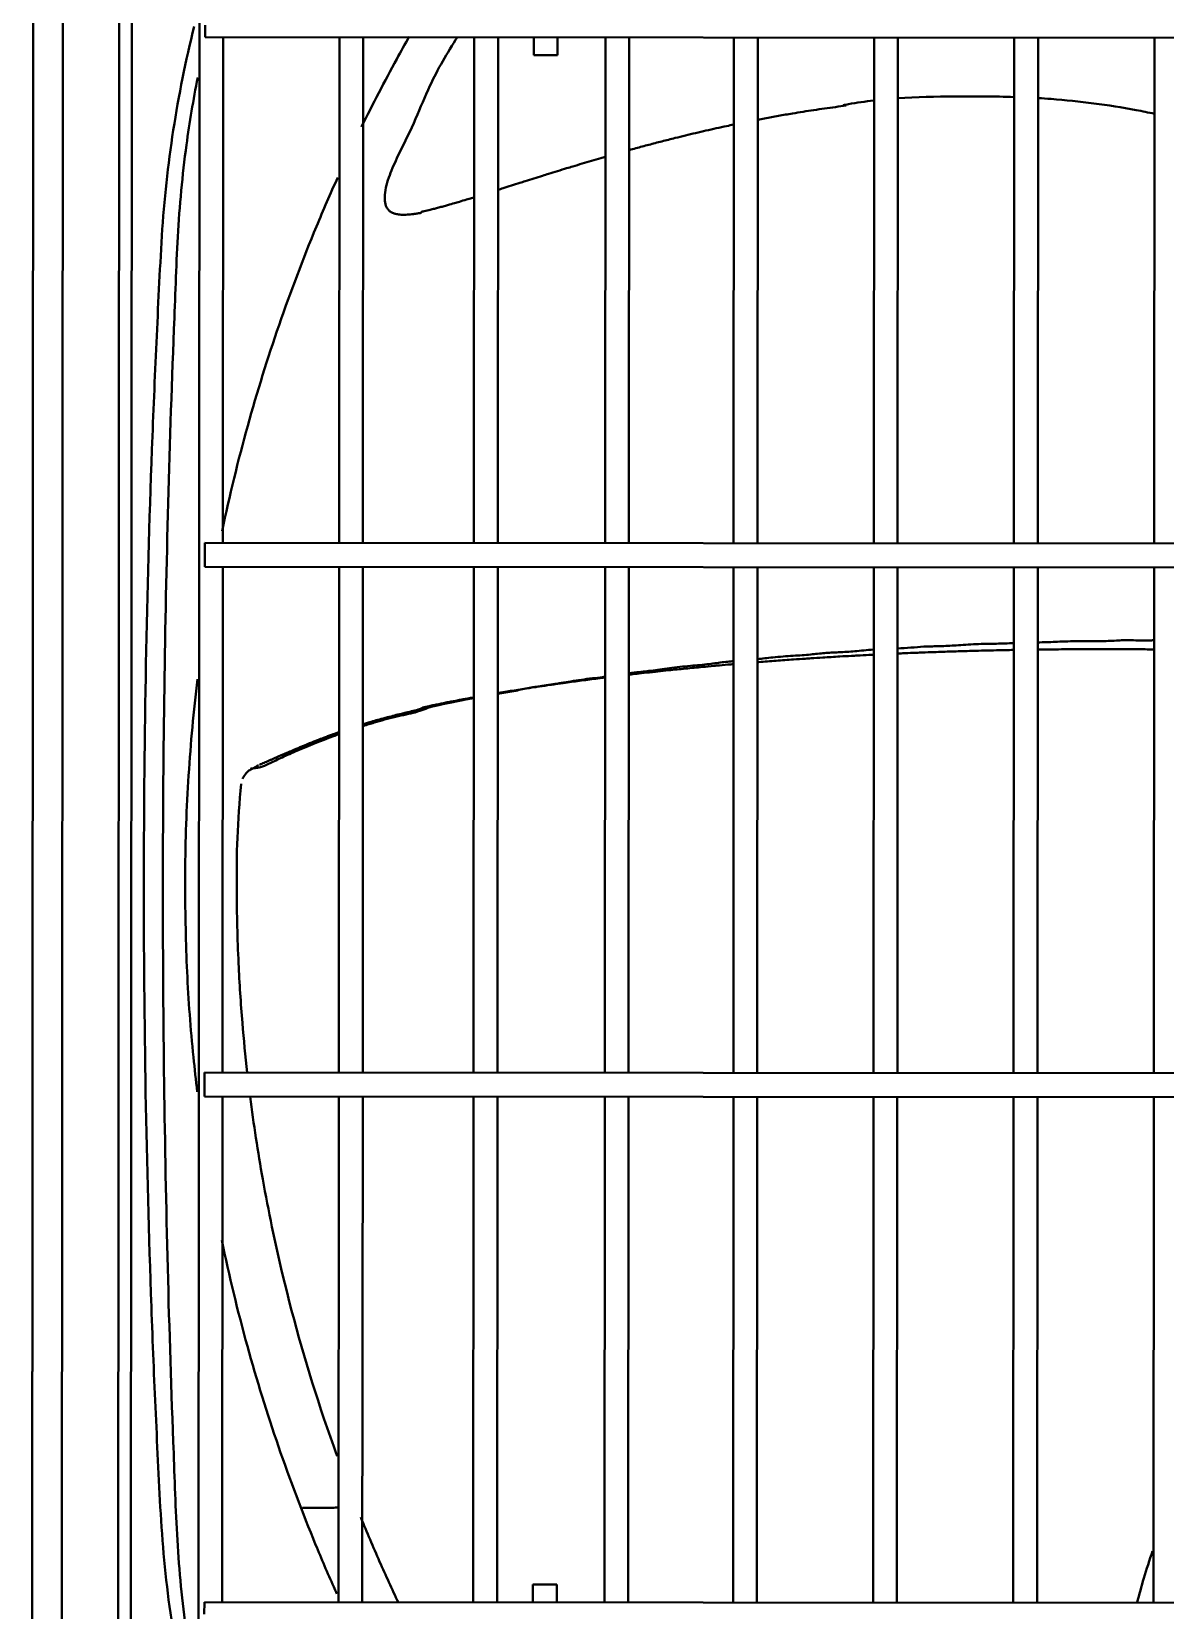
# Model space of a CAD drawing. Extents: x 58467 to 79089, y -33726 to -17391.
# Drawn here: x 72275.25 to 72294.27, y -20826.59 to -20800.13 of the extents above; entities that cross this region are included whole.
import ezdxf

# ---------------------------------------------------------------- set-up
doc = ezdxf.new("R2010")
doc.units = 0
doc.header["$LTSCALE"] = 100
doc.layers.add('+ENTE-ST-DOSEME USTU KONDDRENAJ', color=110, linetype='DOSEMEUSTUKONDENSDRENAJ_LINE', lineweight=40)
doc.linetypes.add('DOSEMEUSTUKONDENSDRENAJ_LINE', pattern='A,300,-40,["CD",Standard,S=15,R=0,X=-35,Y=-7.5],0', length=340)

# ---------------------------------------------------------------- blocks, each defined once
blk = doc.blocks.new('TV KLİMA SANTRALİ')
at = {"color": 3}
for p, q in [((54063.06, -33545.383, -2.269), (54063.102, -33477.332, -2.269)), ((54063.102, -33477.378, -2.269), (54063.06, -33545.383, -2.269)), ((54063.102, -33477.378, -2.269), (54063.06, -33545.383, -2.269)), ((54063.601, -33477.332, -2.269), (54063.56, -33545.384, -2.269)), ((54064.504, -33538.949, -2.269), (54064.534, -33489.893, -2.269)), ((54064.746, -33489.981, -2.269), (54064.716, -33538.797, -2.269)), ((54065.879, -33491.726, -2.269), (54065.851, -33537.118, -2.269)), ((54065.973, -33501.304, -2.269), (54065.973, -33501.104, -2.269)), ((54065.973, -33501.304, -2.269), (54184.335, -33501.376, -2.269)), ((54066.268, -33509.784, -2.269), (54066.273, -33501.304, -2.269)), ((54068.222, -33501.306, -2.269), (54068.217, -33509.785, -2.269)), ((54068.617, -33509.785, -2.269), (54068.622, -33501.306, -2.269)), ((54070.482, -33501.307, -2.269), (54070.476, -33509.786, -2.269)), ((54070.876, -33509.786, -2.269), (54070.881, -33501.307, -2.269)), ((54071.481, -33501.307, -2.269), (54071.481, -33501.607, -2.269)), ((54071.881, -33501.608, -2.269), (54071.881, -33501.308, -2.269)), ((54072.681, -33501.309, -2.269), (54072.676, -33509.787, -2.269)), ((54073.076, -33509.788, -2.269), (54073.081, -33501.309, -2.269)), ((54074.838, -33501.31, -2.269), (54074.832, -33509.789, -2.269)), ((54075.232, -33509.789, -2.269), (54075.238, -33501.31, -2.269)), ((54077.187, -33501.312, -2.269), (54077.182, -33509.79, -2.269)), ((54077.582, -33509.79, -2.269), (54077.587, -33501.312, -2.269)), ((54079.537, -33501.313, -2.269), (54079.532, -33509.792, -2.269)), ((54079.932, -33509.792, -2.269), (54079.937, -33501.313, -2.269)), ((54081.886, -33501.314, -2.269), (54081.881, -33509.793, -2.269)), ((54071.481, -33501.607, -2.269), (54071.881, -33501.608, -2.269)), ((54184.33, -33509.855, -2.269), (54065.967, -33509.783, -2.269)), ((54065.967, -33509.983, -2.269), (54065.967, -33509.783, -2.269)), ((54065.967, -33510.183, -2.269), (54065.967, -33509.983, -2.269)), ((54065.967, -33510.183, -2.269), (54184.33, -33510.255, -2.269)), ((54066.262, -33518.662, -2.269), (54066.267, -33510.183, -2.269)), ((54068.217, -33510.184, -2.269), (54068.212, -33518.663, -2.269)), ((54068.612, -33518.663, -2.269), (54068.617, -33510.184, -2.269)), ((54070.476, -33510.186, -2.269), (54070.471, -33518.664, -2.269)), ((54070.871, -33518.664, -2.269), (54070.876, -33510.186, -2.269)), ((54072.676, -33510.187, -2.269), (54072.67, -33518.665, -2.269)), ((54073.07, -33518.665, -2.269), (54073.076, -33510.188, -2.269)), ((54074.832, -33510.189, -2.269), (54074.827, -33518.666, -2.269)), ((54075.227, -33518.667, -2.269), (54075.232, -33510.189, -2.269)), ((54077.182, -33510.19, -2.269), (54077.177, -33518.668, -2.269)), ((54077.577, -33518.668, -2.269), (54077.582, -33510.19, -2.269)), ((54079.531, -33510.192, -2.269), (54079.526, -33518.669, -2.269)), ((54079.926, -33518.669, -2.269), (54079.931, -33510.192, -2.269)), ((54081.881, -33510.193, -2.269), (54081.876, -33518.671, -2.269)), ((54184.325, -33518.733, -2.269), (54065.962, -33518.661, -2.269)), ((54065.962, -33518.861, -2.269), (54065.962, -33518.661, -2.269)), ((54065.962, -33519.061, -2.269), (54065.962, -33518.861, -2.269)), ((54065.962, -33519.061, -2.269), (54184.325, -33519.133, -2.269)), ((54066.257, -33527.54, -2.269), (54066.262, -33519.061, -2.269)), ((54068.212, -33519.062, -2.269), (54068.206, -33527.541, -2.269)), ((54068.606, -33527.542, -2.269), (54068.612, -33519.062, -2.269)), ((54070.471, -33519.064, -2.269), (54070.466, -33527.542, -2.269)), ((54070.865, -33527.543, -2.269), (54070.871, -33519.064, -2.269)), ((54072.67, -33519.065, -2.269), (54072.665, -33527.544, -2.269)), ((54073.065, -33527.544, -2.269), (54073.07, -33519.065, -2.269)), ((54074.827, -33519.066, -2.269), (54074.822, -33527.545, -2.269)), ((54075.222, -33527.545, -2.269), (54075.227, -33519.067, -2.269)), ((54077.176, -33519.068, -2.269), (54077.171, -33527.546, -2.269)), ((54077.571, -33527.547, -2.269), (54077.576, -33519.068, -2.269)), ((54079.526, -33519.069, -2.269), (54079.521, -33527.548, -2.269)), ((54079.921, -33527.548, -2.269), (54079.926, -33519.069, -2.269)), ((54081.876, -33519.071, -2.269), (54081.871, -33527.549, -2.269)), ((54068.101, -33525.955, -2.269), (54067.602, -33525.955, -2.269)), ((54071.465, -33527.243, -2.269), (54071.465, -33527.543, -2.269)), ((54071.865, -33527.544, -2.269), (54071.865, -33527.244, -2.269)), ((54065.956, -33527.74, -2.269), (54065.957, -33527.54, -2.269)), ((54184.319, -33527.612, -2.269), (54065.957, -33527.54, -2.269))]:
    blk.add_line(p, q, dxfattribs=at)
blk.add_arc((54068.101, -33525.455, -2.269), 0.5, 269.9651, 282.2713, dxfattribs=at)
for points, knots in [([(54064.943, -33515.405, -2.269), (54064.944, -33513.007, -2.269), (54064.989, -33510.612, -2.269), (54065.101, -33507.619, -2.269), (54065.126, -33507.021, -2.269), (54065.182, -33505.826, -2.269), (54065.208, -33505.228, -2.269), (54065.32, -33503.442, -2.269), (54065.501, -33502.273, -2.269), (54065.787, -33501.127, -2.269)], [0, 0, 0, 0, 0.5, 0.5, 0.625, 0.625, 0.75, 0.75, 1, 1, 1, 1]), ([(54068.593, -33502.808, -2.269), (54068.782, -33502.425, -2.269), (54069.045, -33501.918, -2.269), (54069.323, -33501.419, -2.269), (54069.394, -33501.293, -2.269)], [0, 0, 0, 0, 0.747188, 1, 1, 1, 1]), ([(54070.202, -33501.302, -2.269), (54070.03, -33501.568, -2.269), (54069.763, -33502.021, -2.269), (54069.509, -33502.677, -2.269), (54069.266, -33503.16, -2.269), (54069.075, -33503.572, -2.269), (54068.987, -33503.843, -2.269), (54068.977, -33504.045, -2.269), (54069.001, -33504.137, -2.269), (54069.037, -33504.194, -2.269), (54069.082, -33504.238, -2.269), (54069.122, -33504.256, -2.269), (54069.153, -33504.264, -2.269)], [0, 0, 0, 0, 0.285729, 0.472156, 0.665521, 0.767672, 0.867545, 0.908718, 0.944194, 0.959349, 0.972834, 1, 1, 1, 1]), ([(54065.846, -33501.98, -2.269), (54065.772, -33502.355, -2.269), (54065.709, -33502.732, -2.269), (54065.588, -33503.62, -2.269), (54065.54, -33504.133, -2.269), (54065.484, -33505.165, -2.269), (54065.467, -33505.683, -2.269), (54065.407, -33507.236, -2.269), (54065.373, -33508.272, -2.269), (54065.292, -33511.38, -2.269), (54065.263, -33513.452, -2.269), (54065.262, -33515.525, -2.269)], [0, 0, 0, 0, 0.085061, 0.085061, 0.199428, 0.199428, 0.313796, 0.313796, 0.54253, 0.54253, 1, 1, 1, 1]), ([(54076.669, -33502.445, -2.269), (54076.699, -33502.439, -2.269), (54076.868, -33502.407, -2.269), (54077.04, -33502.382, -2.269), (54077.182, -33502.365, -2.269)], [0, 0, 0, 0, 0.174109, 1, 1, 1, 1]), ([(54077.581, -33502.329, -2.269), (54077.9, -33502.307, -2.269), (54078.553, -33502.294, -2.269), (54079.205, -33502.297, -2.269), (54079.537, -33502.308, -2.269)], [0, 0, 0, 0, 0.49152, 1, 1, 1, 1]), ([(54079.937, -33502.326, -2.269), (54080.01, -33502.33, -2.269), (54080.559, -33502.367, -2.269), (54081.212, -33502.452, -2.269), (54081.786, -33502.567, -2.269), (54081.888, -33502.589, -2.269)], [0, 0, 0, 0, 0.111828, 0.842309, 1, 1, 1, 1]), ([(54075.234, -33502.689, -2.269), (54075.234, -33502.689, -2.269), (54075.311, -33502.674, -2.269), (54075.428, -33502.652, -2.269), (54075.623, -33502.617, -2.269), (54075.798, -33502.586, -2.269), (54075.996, -33502.554, -2.269), (54076.175, -33502.527, -2.269), (54076.357, -33502.5, -2.269), (54076.539, -33502.475, -2.269), (54076.661, -33502.459, -2.269), (54076.721, -33502.452, -2.269)], [0, 0, 0, 0, 0.000398, 0.160308, 0.240263, 0.400174, 0.520106, 0.640039, 0.759972, 0.879905, 1, 1, 1, 1]), ([(54073.079, -33503.197, -2.269), (54073.081, -33503.197, -2.269), (54073.118, -33503.187, -2.269), (54073.227, -33503.157, -2.269), (54073.372, -33503.118, -2.269), (54073.555, -33503.07, -2.269), (54073.702, -33503.032, -2.269), (54073.871, -33502.99, -2.269), (54074.022, -33502.953, -2.269), (54074.195, -33502.911, -2.269), (54074.368, -33502.871, -2.269), (54074.541, -33502.832, -2.269), (54074.696, -33502.798, -2.269), (54074.793, -33502.778, -2.269), (54074.832, -33502.769, -2.269)], [0, 0, 0, 0, 0.002684, 0.066908, 0.195355, 0.259579, 0.388026, 0.45225, 0.548585, 0.64492, 0.741256, 0.837591, 0.933927, 1, 1, 1, 1]), ([(54070.878, -33503.864, -2.269), (54070.908, -33503.855, -2.269), (54070.983, -33503.831, -2.269), (54071.104, -33503.792, -2.269), (54071.231, -33503.752, -2.269), (54071.354, -33503.713, -2.269), (54071.482, -33503.673, -2.269), (54071.612, -33503.632, -2.269), (54071.744, -33503.591, -2.269), (54071.878, -33503.549, -2.269), (54072.015, -33503.507, -2.269), (54072.153, -33503.466, -2.269), (54072.291, -33503.424, -2.269), (54072.447, -33503.378, -2.269), (54072.577, -33503.34, -2.269), (54072.654, -33503.317, -2.269), (54072.679, -33503.31, -2.269)], [0, 0, 0, 0, 0.053389, 0.135929, 0.218468, 0.273495, 0.356035, 0.438575, 0.493601, 0.576141, 0.658681, 0.713708, 0.796247, 0.878787, 0.961327, 1, 1, 1, 1]), ([(54066.254, -33509.585, -2.269), (54066.379, -33508.992, -2.269), (54066.802, -33507.258, -2.269), (54067.483, -33505.283, -2.269), (54068.071, -33503.928, -2.269), (54068.194, -33503.655, -2.269)], [0, 0, 0, 0, 0.290837, 0.856482, 1, 1, 1, 1]), ([(54069.14, -33504.26, -2.269), (54069.155, -33504.265, -2.269), (54069.18, -33504.271, -2.269), (54069.211, -33504.276, -2.269), (54069.256, -33504.281, -2.269), (54069.293, -33504.282, -2.269), (54069.337, -33504.281, -2.269), (54069.388, -33504.278, -2.269), (54069.433, -33504.274, -2.269), (54069.493, -33504.266, -2.269), (54069.545, -33504.258, -2.269), (54069.608, -33504.247, -2.269), (54069.578, -33504.235, -2.269), (54069.655, -33504.219, -2.269), (54069.733, -33504.2, -2.269), (54069.814, -33504.18, -2.269), (54069.887, -33504.161, -2.269), (54069.961, -33504.141, -2.269), (54070.049, -33504.117, -2.269), (54070.14, -33504.091, -2.269), (54070.246, -33504.059, -2.269), (54070.341, -33504.031, -2.269), (54070.424, -33504.006, -2.269), (54070.466, -33503.993, -2.269), (54070.479, -33503.989, -2.269)], [0, 0, 0, 0, 0.062879, 0.105521, 0.148163, 0.190805, 0.233447, 0.276089, 0.318731, 0.361373, 0.404015, 0.446657, 0.489299, 0.531941, 0.595904, 0.638546, 0.681188, 0.72383, 0.766472, 0.830435, 0.873077, 0.93704, 0.979682, 1, 1, 1, 1]), ([(54077.181, -33511.57, -2.269), (54077.18, -33511.57, -2.269), (54077.064, -33511.579, -2.269), (54076.866, -33511.599, -2.269), (54076.653, -33511.614, -2.269), (54076.479, -33511.621, -2.269), (54076.316, -33511.629, -2.269), (54076.105, -33511.657, -2.269), (54075.873, -33511.672, -2.269), (54075.655, -33511.685, -2.269), (54075.445, -33511.705, -2.269), (54075.311, -33511.721, -2.269), (54075.228, -33511.731, -2.269)], [0, 0, 0, 0, 0.001003, 0.175577, 0.336729, 0.400183, 0.452324, 0.558124, 0.692378, 0.769859, 0.852982, 1, 1, 1, 1]), ([(54077.17, -33511.656, -2.269), (54077.147, -33511.657, -2.269), (54077.058, -33511.662, -2.269), (54076.938, -33511.668, -2.269), (54076.776, -33511.677, -2.269), (54076.631, -33511.685, -2.269), (54076.47, -33511.695, -2.269), (54076.309, -33511.705, -2.269), (54076.163, -33511.714, -2.269), (54076.002, -33511.725, -2.269), (54075.855, -33511.735, -2.269), (54075.69, -33511.746, -2.269), (54075.544, -33511.757, -2.269), (54075.399, -33511.768, -2.269), (54075.297, -33511.776, -2.269), (54075.243, -33511.78, -2.269), (54075.237, -33511.781, -2.269)], [0, 0, 0, 0, 0.035053, 0.135553, 0.185802, 0.286301, 0.361675, 0.43705, 0.537549, 0.587798, 0.688297, 0.763672, 0.839046, 0.91442, 0.989795, 1, 1, 1, 1]), ([(54079.53, -33511.46, -2.269), (54079.518, -33511.46, -2.269), (54079.41, -33511.468, -2.269), (54079.244, -33511.472, -2.269), (54079.023, -33511.474, -2.269), (54078.784, -33511.483, -2.269), (54078.531, -33511.503, -2.269), (54078.316, -33511.514, -2.269), (54078.144, -33511.516, -2.269), (54077.986, -33511.52, -2.269), (54077.802, -33511.54, -2.269), (54077.655, -33511.547, -2.269), (54077.581, -33511.55, -2.269)], [0, 0, 0, 0, 0.018343, 0.157453, 0.238031, 0.324289, 0.506652, 0.672833, 0.73751, 0.790122, 0.895489, 1, 1, 1, 1]), ([(54079.528, -33511.577, -2.269), (54079.482, -33511.577, -2.269), (54079.403, -33511.579, -2.269), (54079.257, -33511.582, -2.269), (54079.122, -33511.585, -2.269), (54078.952, -33511.589, -2.269), (54078.801, -33511.593, -2.269), (54078.635, -33511.598, -2.269), (54078.488, -33511.602, -2.269), (54078.34, -33511.607, -2.269), (54078.177, -33511.613, -2.269), (54078.029, -33511.618, -2.269), (54077.866, -33511.625, -2.269), (54077.727, -33511.63, -2.269), (54077.621, -33511.635, -2.269), (54077.581, -33511.637, -2.269)], [0, 0, 0, 0, 0.070528, 0.121604, 0.223755, 0.274831, 0.376982, 0.453596, 0.530209, 0.606823, 0.683436, 0.785588, 0.836663, 0.938815, 1, 1, 1, 1]), ([(54081.875, -33511.415, -2.269), (54081.852, -33511.415, -2.269), (54081.727, -33511.418, -2.269), (54081.591, -33511.416, -2.269), (54081.429, -33511.413, -2.269), (54081.346, -33511.414, -2.269), (54081.193, -33511.423, -2.269), (54081.015, -33511.431, -2.269), (54080.798, -33511.427, -2.269), (54080.545, -33511.426, -2.269), (54080.258, -33511.44, -2.269), (54080.057, -33511.448, -2.269), (54079.943, -33511.449, -2.269), (54079.932, -33511.449, -2.269)], [0, 0, 0, 0, 0.038603, 0.211293, 0.242009, 0.269654, 0.324997, 0.458672, 0.537504, 0.623223, 0.806489, 0.981461, 1, 1, 1, 1]), ([(54081.883, -33511.567, -2.269), (54081.876, -33511.567, -2.269), (54081.837, -33511.567, -2.269), (54081.75, -33511.566, -2.269), (54081.62, -33511.565, -2.269), (54081.474, -33511.564, -2.269), (54081.328, -33511.564, -2.269), (54081.181, -33511.564, -2.269), (54081.033, -33511.563, -2.269), (54080.9, -33511.564, -2.269), (54080.749, -33511.564, -2.269), (54080.613, -33511.564, -2.269), (54080.445, -33511.565, -2.269), (54080.312, -33511.566, -2.269), (54080.148, -33511.568, -2.269), (54080.032, -33511.569, -2.269), (54079.95, -33511.57, -2.269), (54079.933, -33511.57, -2.269)], [0, 0, 0, 0, 0.010487, 0.061193, 0.137252, 0.213312, 0.289371, 0.365431, 0.44149, 0.517549, 0.568256, 0.669668, 0.720374, 0.821787, 0.872493, 0.973906, 1, 1, 1, 1]), ([(54074.833, -33511.765, -2.269), (54074.817, -33511.766, -2.269), (54074.765, -33511.77, -2.269), (54074.622, -33511.783, -2.269), (54074.405, -33511.819, -2.269), (54074.15, -33511.838, -2.269), (54073.922, -33511.861, -2.269), (54073.693, -33511.891, -2.269), (54073.464, -33511.924, -2.269), (54073.248, -33511.945, -2.269), (54073.107, -33511.962, -2.269), (54073.075, -33511.966, -2.269)], [0, 0, 0, 0, 0.026625, 0.086224, 0.216151, 0.379674, 0.473035, 0.573734, 0.780901, 0.950937, 1, 1, 1, 1]), ([(54074.833, -33511.814, -2.269), (54074.816, -33511.816, -2.269), (54074.737, -33511.823, -2.269), (54074.626, -33511.832, -2.269), (54074.469, -33511.846, -2.269), (54074.327, -33511.86, -2.269), (54074.169, -33511.875, -2.269), (54074.026, -33511.889, -2.269), (54073.883, -33511.903, -2.269), (54073.728, -33511.919, -2.269), (54073.59, -33511.934, -2.269), (54073.437, -33511.95, -2.269), (54073.3, -33511.966, -2.269), (54073.169, -33511.98, -2.269), (54073.099, -33511.989, -2.269), (54073.075, -33511.991, -2.269)], [0, 0, 0, 0, 0.028017, 0.134196, 0.187285, 0.293464, 0.373098, 0.452732, 0.532366, 0.612, 0.718179, 0.771268, 0.877447, 0.957081, 1, 1, 1, 1]), ([(54065.633, -33515.525, -2.269), (54065.635, -33515.25, -2.269), (54065.64, -33514.702, -2.269), (54065.677, -33513.883, -2.269), (54065.735, -33513.071, -2.269), (54065.795, -33512.467, -2.269), (54065.835, -33512.134, -2.269), (54065.843, -33512.068, -2.269)], [0, 0, 0, 0, 0.238005, 0.47449, 0.709453, 0.942891, 1, 1, 1, 1]), ([(54072.675, -33512.027, -2.269), (54072.662, -33512.029, -2.269), (54072.592, -33512.038, -2.269), (54072.458, -33512.052, -2.269), (54072.208, -33512.084, -2.269), (54071.944, -33512.131, -2.269), (54071.721, -33512.165, -2.269), (54071.536, -33512.191, -2.269), (54071.368, -33512.217, -2.269), (54071.166, -33512.265, -2.269), (54070.99, -33512.293, -2.269), (54070.887, -33512.309, -2.269), (54070.875, -33512.31, -2.269)], [0, 0, 0, 0, 0.0204, 0.107202, 0.200873, 0.403072, 0.589254, 0.661717, 0.721758, 0.842147, 0.982778, 1, 1, 1, 1]), ([(54072.676, -33512.039, -2.269), (54072.636, -33512.044, -2.269), (54072.551, -33512.055, -2.269), (54072.42, -33512.072, -2.269), (54072.283, -33512.09, -2.269), (54072.148, -33512.108, -2.269), (54072, -33512.128, -2.269), (54071.869, -33512.147, -2.269), (54071.723, -33512.167, -2.269), (54071.607, -33512.184, -2.269), (54071.462, -33512.206, -2.269), (54071.333, -33512.226, -2.269), (54071.189, -33512.249, -2.269), (54071.06, -33512.269, -2.269), (54070.955, -33512.287, -2.269), (54070.894, -33512.297, -2.269), (54070.875, -33512.3, -2.269)], [0, 0, 0, 0, 0.063846, 0.137211, 0.210576, 0.283941, 0.357305, 0.455125, 0.504035, 0.601855, 0.650765, 0.748585, 0.821949, 0.895314, 0.968679, 1, 1, 1, 1]), ([(54070.468, -33512.371, -2.269), (54070.465, -33512.372, -2.269), (54070.407, -33512.382, -2.269), (54070.322, -33512.398, -2.269), (54070.185, -33512.424, -2.269), (54070.076, -33512.445, -2.269), (54069.941, -33512.472, -2.269), (54069.833, -33512.494, -2.269), (54069.713, -33512.52, -2.269), (54069.607, -33512.543, -2.269), (54069.578, -33512.569, -2.269), (54069.459, -33512.597, -2.269), (54069.354, -33512.622, -2.269), (54069.249, -33512.648, -2.269), (54069.145, -33512.674, -2.269), (54069.042, -33512.701, -2.269), (54068.94, -33512.728, -2.269), (54068.84, -33512.756, -2.269), (54068.741, -33512.784, -2.269), (54068.668, -33512.806, -2.269), (54068.629, -33512.818, -2.269), (54068.615, -33512.822, -2.269)], [0, 0, 0, 0, 0.003473, 0.084564, 0.125109, 0.2062, 0.246746, 0.327836, 0.368382, 0.4292, 0.490018, 0.550836, 0.611654, 0.6522, 0.713018, 0.773836, 0.814381, 0.875199, 0.936017, 0.976563, 1, 1, 1, 1]), ([(54070.47, -33512.381, -2.269), (54070.426, -33512.39, -2.269), (54070.232, -33512.431, -2.269), (54070.038, -33512.467, -2.269), (54069.687, -33512.544, -2.269), (54069.573, -33512.608, -2.269), (54069.337, -33512.659, -2.269), (54069.156, -33512.698, -2.269), (54068.974, -33512.745, -2.269), (54068.827, -33512.788, -2.269), (54068.732, -33512.816, -2.269), (54068.67, -33512.835, -2.269), (54068.636, -33512.846, -2.269), (54068.618, -33512.852, -2.269)], [0, 0, 0, 0, 0.069935, 0.324368, 0.375737, 0.555953, 0.632284, 0.714834, 0.803633, 0.897292, 0.950384, 0.973119, 1, 1, 1, 1]), ([(54068.215, -33512.954, -2.269), (54068.208, -33512.956, -2.269), (54068.166, -33512.971, -2.269), (54068.101, -33512.994, -2.269), (54068.022, -33513.024, -2.269), (54067.944, -33513.053, -2.269), (54067.867, -33513.083, -2.269), (54067.781, -33513.117, -2.269), (54067.707, -33513.147, -2.269), (54067.635, -33513.177, -2.269), (54067.574, -33513.202, -2.269), (54067.513, -33513.228, -2.269), (54067.445, -33513.256, -2.269), (54067.379, -33513.285, -2.269), (54067.313, -33513.313, -2.269), (54067.262, -33513.335, -2.269), (54067.206, -33513.359, -2.269), (54067.161, -33513.379, -2.269), (54067.107, -33513.403, -2.269), (54067.066, -33513.42, -2.269), (54067.019, -33513.441, -2.269), (54066.977, -33513.459, -2.269), (54066.942, -33513.474, -2.269), (54066.905, -33513.491, -2.269), (54066.889, -33513.498, -2.269), (54066.884, -33513.5, -2.269)], [0, 0, 0, 0, 0.013184, 0.076179, 0.118176, 0.160173, 0.223168, 0.265165, 0.32816, 0.370157, 0.412154, 0.454151, 0.496147, 0.559143, 0.60114, 0.643136, 0.685133, 0.72713, 0.769127, 0.811124, 0.853121, 0.895118, 0.937114, 0.979111, 1, 1, 1, 1]), ([(54068.216, -33512.988, -2.269), (54068.184, -33512.999, -2.269), (54067.946, -33513.086, -2.269), (54067.623, -33513.217, -2.269), (54067.265, -33513.373, -2.269), (54067.086, -33513.462, -2.269), (54066.974, -33513.516, -2.269), (54066.887, -33513.548, -2.269), (54066.794, -33513.556, -2.269), (54066.749, -33513.564, -2.269), (54066.73, -33513.567, -2.269)], [0, 0, 0, 0, 0.054722, 0.413265, 0.565134, 0.700229, 0.769577, 0.820811, 0.901304, 1, 1, 1, 1]), ([(54066.864, -33513.508, -2.269), (54066.832, -33513.526, -2.269), (54066.768, -33513.562, -2.269), (54066.694, -33513.602, -2.269), (54066.645, -33513.658, -2.269), (54066.611, -33513.709, -2.269), (54066.597, -33513.736, -2.269)], [0, 0, 0, 0, 0.181976, 0.413188, 0.708779, 1, 1, 1, 1]), ([(54066.575, -33513.822, -2.269), (54066.545, -33514.126, -2.269), (54066.502, -33514.718, -2.269), (54066.496, -33515.72, -2.269), (54066.519, -33516.753, -2.269), (54066.586, -33517.775, -2.269), (54066.645, -33518.384, -2.269), (54066.677, -33518.662, -2.269)], [0, 0, 0, 0, 0.182857, 0.35926, 0.617017, 0.825344, 1, 1, 1, 1]), ([(54065.77, -33529.684, -2.269), (54065.483, -33528.53, -2.269), (54065.305, -33527.358, -2.269), (54065.196, -33525.574, -2.269), (54065.17, -33524.977, -2.269), (54065.115, -33523.784, -2.269), (54065.091, -33523.187, -2.269), (54064.983, -33520.199, -2.269), (54064.941, -33517.802, -2.269), (54064.943, -33515.405, -2.269)], [0, 0, 0, 0, 0.25, 0.25, 0.375, 0.375, 0.5, 0.5, 1, 1, 1, 1]), ([(54065.262, -33515.525, -2.269), (54065.261, -33517.598, -2.269), (54065.287, -33519.671, -2.269), (54065.364, -33522.779, -2.269), (54065.397, -33523.815, -2.269), (54065.455, -33525.368, -2.269), (54065.472, -33525.886, -2.269), (54065.526, -33526.919, -2.269), (54065.574, -33527.432, -2.269), (54065.693, -33528.315, -2.269), (54065.754, -33528.687, -2.269), (54065.827, -33529.057, -2.269)], [0, 0, 0, 0, 0.45798, 0.45798, 0.686971, 0.686971, 0.801466, 0.801466, 0.915961, 0.915961, 1, 1, 1, 1]), ([(54065.839, -33518.983, -2.269), (54065.815, -33518.79, -2.269), (54065.742, -33518.121, -2.269), (54065.653, -33516.969, -2.269), (54065.639, -33516.008, -2.269), (54065.633, -33515.525, -2.269)], [0, 0, 0, 0, 0.16864, 0.581968, 1, 1, 1, 1]), ([(54066.725, -33519.062, -2.269), (54066.784, -33519.524, -2.269), (54066.935, -33520.518, -2.269), (54067.309, -33522.314, -2.269), (54067.752, -33523.863, -2.269), (54068.107, -33524.878, -2.269), (54068.184, -33525.089, -2.269)], [0, 0, 0, 0, 0.230715, 0.496584, 0.895571, 1, 1, 1, 1]), ([(54068.179, -33527.398, -2.269), (54068.161, -33527.359, -2.269), (54068.039, -33527.086, -2.269), (54067.459, -33525.734, -2.269), (54066.794, -33523.801, -2.269), (54066.373, -33522.068, -2.269), (54066.248, -33521.472, -2.269)], [0, 0, 0, 0, 0.02049, 0.143703, 0.707183, 1, 1, 1, 1]), ([(54068.58, -33526.116, -2.269), (54068.682, -33526.365, -2.269), (54068.884, -33526.841, -2.269), (54069.103, -33527.317, -2.269), (54069.211, -33527.545, -2.269)], [0, 0, 0, 0, 0.520207, 1, 1, 1, 1]), ([(54081.596, -33527.546, -2.269), (54081.632, -33527.409, -2.269), (54081.712, -33527.12, -2.269), (54081.804, -33526.834, -2.269), (54081.856, -33526.684, -2.269)], [0, 0, 0, 0, 0.471851, 1, 1, 1, 1]), ([(54071.865, -33527.244, -2.269), (54071.865, -33527.244, -2.269), (54071.863, -33527.244, -2.269), (54071.855, -33527.244, -2.269), (54071.846, -33527.244, -2.269), (54071.821, -33527.244, -2.269), (54071.806, -33527.244, -2.269), (54071.771, -33527.244, -2.269), (54071.75, -33527.244, -2.269), (54071.708, -33527.244, -2.269), (54071.685, -33527.244, -2.269), (54071.641, -33527.244, -2.269), (54071.618, -33527.244, -2.269), (54071.576, -33527.243, -2.269), (54071.556, -33527.243, -2.269), (54071.521, -33527.243, -2.269), (54071.506, -33527.243, -2.269), (54071.483, -33527.243, -2.269), (54071.474, -33527.243, -2.269), (54071.467, -33527.243, -2.269), (54071.465, -33527.243, -2.269), (54071.465, -33527.243, -2.269)], [0, 0, 0, 0, 0.072796, 0.072796, 0.180355, 0.180355, 0.287914, 0.287914, 0.395473, 0.395473, 0.503031, 0.503031, 0.61059, 0.61059, 0.718149, 0.718149, 0.825708, 0.825708, 0.933267, 0.933267, 1, 1, 1, 1])]:
    blk.add_open_spline(points, degree=3, knots=knots, dxfattribs=at)

msp = doc.modelspace()

# ---------------------------------------------------------------- block references
at = {"layer": '+ENTE-ST-DOSEME USTU KONDDRENAJ', "color": 3, "linetype": 'Continuous'}
msp.add_blockref('TV KLİMA SANTRALİ', (18212.194, 12701.082), dxfattribs=at)

doc.saveas('drawing.dxf')
